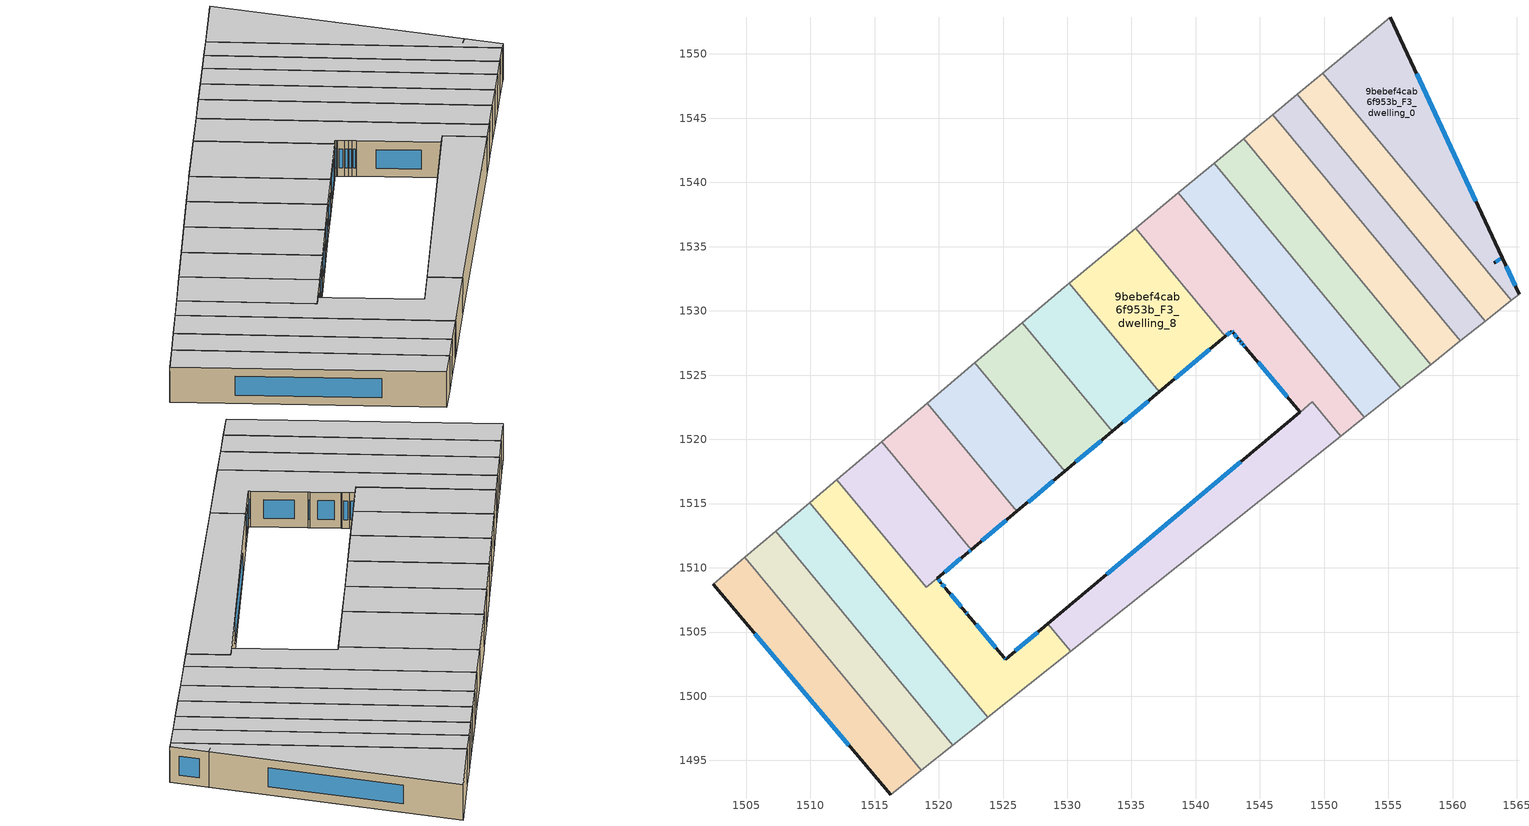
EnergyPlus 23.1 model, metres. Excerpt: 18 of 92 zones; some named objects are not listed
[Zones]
9bebef4cab6f953b_F3_dwelling_0
 floor to 9bebef4cab6f953b_F2_dwelling_0 (EU_floor_Construction): 1555.15,1552.85 1565.17,1531.3 1564.56,1530.82 1549.9,1548.51 z9
 wall outside (EU_wall_Construction): 1563.23,1533.75 1563.84,1534.14 1555.15,1552.85 / 1563.23,1533.75 1563.85,1534.14 / 1565.17,1531.3 1563.85,1534.14 z9:12
 wall adiabatic (EU_wall_Construction): 1564.56,1530.82 1565.17,1531.3 / 1555.15,1552.85 1549.9,1548.51 z9:12
 wall to 9bebef4cab6f953b_F3_dwelling_1 (EU_wall_Construction): 1549.9,1548.51 1564.56,1530.82 z9:12
 window (EU_Window_Construction): 1561.8,1538.53 1557.19,1548.46 / 1563.37,1533.84 1563.7,1534.05 / 1563.38,1533.84 1563.7,1534.04 / 1564.86,1531.97 1564.16,1533.47 z9.7:11.3
 ceiling to 9bebef4cab6f953b_F4_dwelling_0 (EU_floor_Construction): 1565.17,1531.3 1555.15,1552.85 1549.9,1548.51 1564.56,1530.82 z12
9bebef4cab6f953b_F3_dwelling_1
 floor to 9bebef4cab6f953b_F2_dwelling_1 (EU_floor_Construction): 1549.9,1548.51 1564.56,1530.82 1562.92,1529.51 1562.53,1529.2 1547.9,1546.85 z9
 wall adiabatic (EU_wall_Construction): 1562.53,1529.2 1562.92,1529.51 1564.56,1530.82 / 1549.9,1548.51 1547.9,1546.85 z9:12
 wall to 9bebef4cab6f953b_F3_dwelling_2 (EU_wall_Construction): 1547.9,1546.85 1562.53,1529.2 z9:12
 ceiling to 9bebef4cab6f953b_F4_dwelling_1 (EU_floor_Construction): 1564.56,1530.82 1549.9,1548.51 1547.9,1546.85 1562.53,1529.2 1562.92,1529.51 z12
9bebef4cab6f953b_F3_dwelling_10
 floor to 9bebef4cab6f953b_F2_dwelling_10 (EU_floor_Construction): 1526.5,1529.07 1533.49,1520.62 1529.8,1517.52 1522.82,1525.95 z9
 wall outside (EU_wall_Construction): 1529.8,1517.52 1533.49,1520.62 z9:12
 wall to 9bebef4cab6f953b_F3_dwelling_11 (EU_wall_Construction): 1522.82,1525.95 1529.8,1517.52 z9:12
 wall adiabatic (EU_wall_Construction): 1526.5,1529.07 1522.82,1525.95 z9:12
 wall to 9bebef4cab6f953b_F3_dwelling_9 (EU_wall_Construction): 1533.49,1520.62 1526.5,1529.07 z9:12
 window (EU_Window_Construction): 1530.67,1518.25 1532.63,1519.89 z9.7:11.3
 ceiling to 9bebef4cab6f953b_F4_dwelling_10 (EU_floor_Construction): 1533.49,1520.62 1526.5,1529.07 1522.82,1525.95 1529.8,1517.52 z12
9bebef4cab6f953b_F3_dwelling_11
 floor to 9bebef4cab6f953b_F2_dwelling_11 (EU_floor_Construction): 1522.82,1525.95 1529.8,1517.52 1526.07,1514.39 1519.09,1522.8 z9
 wall outside (EU_wall_Construction): 1526.07,1514.39 1529.8,1517.52 z9:12
 wall to 9bebef4cab6f953b_F3_dwelling_12 (EU_wall_Construction): 1519.09,1522.8 1526.07,1514.39 z9:12
 wall adiabatic (EU_wall_Construction): 1522.82,1525.95 1519.09,1522.8 z9:12
 window (EU_Window_Construction): 1526.94,1515.12 1528.92,1516.78 z9.7:11.3
 ceiling to 9bebef4cab6f953b_F4_dwelling_11 (EU_floor_Construction): 1529.8,1517.52 1522.82,1525.95 1519.09,1522.8 1526.07,1514.39 z12
9bebef4cab6f953b_F3_dwelling_12
 floor to 9bebef4cab6f953b_F2_dwelling_12 (EU_floor_Construction): 1519.09,1522.8 1526.07,1514.39 1522.52,1511.41 1515.56,1519.82 z9
 wall outside (EU_wall_Construction): 1522.52,1511.41 1526.07,1514.39 z9:12
 wall to 9bebef4cab6f953b_F3_dwelling_13 (EU_wall_Construction): 1515.56,1519.82 1522.52,1511.41 z9:12
 wall adiabatic (EU_wall_Construction): 1519.09,1522.8 1515.56,1519.82 z9:12
 window (EU_Window_Construction): 1523.36,1512.11 1525.24,1513.69 z9.7:11.3
 ceiling to 9bebef4cab6f953b_F4_dwelling_12 (EU_floor_Construction): 1526.07,1514.39 1519.09,1522.8 1515.56,1519.82 1522.52,1511.41 z12
9bebef4cab6f953b_F3_dwelling_13
 floor to 9bebef4cab6f953b_F2_dwelling_13 (EU_floor_Construction): 1515.56,1519.82 1522.52,1511.41 1522.29,1511.22 1519.02,1508.47 1512.07,1516.86 z9
 wall outside (EU_wall_Construction): 1519.88,1509.19 1522.29,1511.22 1522.52,1511.41 z9:12
 wall adiabatic (EU_wall_Construction): 1515.56,1519.82 1512.07,1516.86 z9:12
 wall to 9bebef4cab6f953b_F3_dwelling_14 (EU_wall_Construction): 1512.07,1516.86 1519.02,1508.47 1519.87,1509.18 z9:12
 window (EU_Window_Construction): 1522.35,1511.26 1522.47,1511.37 / 1520.44,1509.66 1521.73,1510.74 z9.7:11.3
 ceiling to 9bebef4cab6f953b_F4_dwelling_13 (EU_floor_Construction): 1522.29,1511.22 1522.52,1511.41 1515.56,1519.82 1512.07,1516.86 1519.02,1508.47 z12
9bebef4cab6f953b_F3_dwelling_14
 floor to 9bebef4cab6f953b_F2_dwelling_14 (EU_floor_Construction): 1528.48,1505.63 1530.26,1503.49 1523.81,1498.36 1509.96,1515.08 1512.07,1516.86 1519.02,1508.47 1519.87,1509.18 1520.16,1508.84 1520.53,1508.41 1520.55,1508.38 1522.1,1506.55 1522.22,1506.4 1525.1,1503 1525.2,1502.88 z9
 wall outside (EU_wall_Construction): 1528.48,1505.63 1525.2,1502.88 1525.1,1503 1522.22,1506.4 1522.1,1506.55 1520.55,1508.38 1520.53,1508.41 1520.16,1508.84 1519.87,1509.18 z9:12
 wall to 9bebef4cab6f953b_F3_dwelling_7 (EU_wall_Construction): 1530.26,1503.49 1528.48,1505.63 z9:12
 wall adiabatic (EU_wall_Construction): 1523.81,1498.36 1530.26,1503.49 / 1512.07,1516.86 1509.96,1515.08 z9:12
 wall to 9bebef4cab6f953b_F3_dwelling_15 (EU_wall_Construction): 1509.96,1515.08 1523.81,1498.36 z9:12
 window (EU_Window_Construction): 1520.09,1508.92 1519.94,1509.1 / 1520.44,1508.51 1520.25,1508.74 / 1521.73,1506.98 1520.91,1507.95 / 1522.2,1506.44 1522.13,1506.52 / 1524.43,1503.79 1522.9,1505.6 / 1525.18,1502.91 1525.13,1502.97 / 1527.71,1504.99 1525.97,1503.53 z9.7:11.3
 ceiling to 9bebef4cab6f953b_F4_dwelling_14 (EU_floor_Construction): 1530.26,1503.49 1528.48,1505.63 1525.2,1502.88 1525.1,1503 1522.22,1506.4 1522.1,1506.55 1520.55,1508.38 1520.53,1508.41 1520.16,1508.84 1519.87,1509.18 1519.02,1508.47 1512.07,1516.86 1509.96,1515.08 1523.81,1498.36 z12
9bebef4cab6f953b_F3_dwelling_15
 floor to 9bebef4cab6f953b_F2_dwelling_15 (EU_floor_Construction): 1509.96,1515.08 1523.81,1498.36 1523.54,1498.14 1521.09,1496.19 1507.3,1512.84 z9
 wall adiabatic (EU_wall_Construction): 1521.09,1496.19 1523.54,1498.14 1523.81,1498.36 / 1509.96,1515.08 1507.3,1512.84 z9:12
 wall to 9bebef4cab6f953b_F3_dwelling_16 (EU_wall_Construction): 1507.3,1512.84 1521.09,1496.19 z9:12
 ceiling to 9bebef4cab6f953b_F4_dwelling_15 (EU_floor_Construction): 1523.54,1498.14 1523.81,1498.36 1509.96,1515.08 1507.3,1512.84 1521.09,1496.19 z12
9bebef4cab6f953b_F3_dwelling_16
 floor to 9bebef4cab6f953b_F2_dwelling_16 (EU_floor_Construction): 1507.3,1512.84 1521.09,1496.19 1518.64,1494.24 1504.91,1510.81 z9
 wall adiabatic (EU_wall_Construction): 1518.64,1494.24 1521.09,1496.19 / 1507.3,1512.84 1504.91,1510.81 z9:12
 wall to 9bebef4cab6f953b_F3_dwelling_17 (EU_wall_Construction): 1504.91,1510.81 1518.64,1494.24 z9:12
 ceiling to 9bebef4cab6f953b_F4_dwelling_16 (EU_floor_Construction): 1521.09,1496.19 1507.3,1512.84 1504.91,1510.81 1518.64,1494.24 z12
9bebef4cab6f953b_F3_dwelling_17
 floor to 9bebef4cab6f953b_F2_dwelling_17 (EU_floor_Construction): 1504.91,1510.81 1518.64,1494.24 1516.26,1492.34 1502.42,1508.71 z9
 wall outside (EU_wall_Construction): 1502.42,1508.71 1516.26,1492.34 z9:12
 wall adiabatic (EU_wall_Construction): 1516.26,1492.34 1518.64,1494.24 / 1504.91,1510.81 1502.42,1508.71 z9:12
 window (EU_Window_Construction): 1505.67,1504.86 1513.01,1496.18 z9.7:11.3
 ceiling to 9bebef4cab6f953b_F4_dwelling_17 (EU_floor_Construction): 1518.64,1494.24 1504.91,1510.81 1502.42,1508.71 1516.26,1492.34 z12
9bebef4cab6f953b_F3_dwelling_2
 floor to 9bebef4cab6f953b_F2_dwelling_2 (EU_floor_Construction): 1547.9,1546.85 1562.53,1529.2 1560.61,1527.67 1546.01,1545.29 z9
 wall adiabatic (EU_wall_Construction): 1547.9,1546.85 1546.01,1545.29 / 1560.61,1527.67 1562.53,1529.2 z9:12
 wall to 9bebef4cab6f953b_F3_dwelling_3 (EU_wall_Construction): 1546.01,1545.29 1560.61,1527.67 z9:12
 ceiling to 9bebef4cab6f953b_F4_dwelling_2 (EU_floor_Construction): 1562.53,1529.2 1547.9,1546.85 1546.01,1545.29 1560.61,1527.67 z12
9bebef4cab6f953b_F3_dwelling_3
 floor to 9bebef4cab6f953b_F2_dwelling_3 (EU_floor_Construction): 1546.01,1545.29 1560.61,1527.67 1558.29,1525.82 1543.73,1543.4 z9
 wall to 9bebef4cab6f953b_F3_dwelling_4 (EU_wall_Construction): 1543.73,1543.4 1558.29,1525.82 z9:12
 wall adiabatic (EU_wall_Construction): 1546.01,1545.29 1543.73,1543.4 / 1558.29,1525.82 1560.61,1527.67 z9:12
 ceiling to 9bebef4cab6f953b_F4_dwelling_3 (EU_floor_Construction): 1560.61,1527.67 1546.01,1545.29 1543.73,1543.4 1558.29,1525.82 z12
9bebef4cab6f953b_F3_dwelling_4
 floor to 9bebef4cab6f953b_F2_dwelling_4 (EU_floor_Construction): 1543.73,1543.4 1558.29,1525.82 1555.97,1523.97 1541.45,1541.5 z9
 wall to 9bebef4cab6f953b_F3_dwelling_5 (EU_wall_Construction): 1541.45,1541.5 1555.97,1523.97 z9:12
 wall adiabatic (EU_wall_Construction): 1543.73,1543.4 1541.45,1541.5 / 1555.97,1523.97 1558.29,1525.82 z9:12
 ceiling to 9bebef4cab6f953b_F4_dwelling_4 (EU_floor_Construction): 1558.29,1525.82 1543.73,1543.4 1541.45,1541.5 1555.97,1523.97 z12
9bebef4cab6f953b_F3_dwelling_5
 floor to 9bebef4cab6f953b_F2_dwelling_5 (EU_floor_Construction): 1541.45,1541.5 1555.97,1523.97 1553.64,1522.12 1553.13,1521.71 1538.65,1539.19 z9
 wall adiabatic (EU_wall_Construction): 1553.13,1521.71 1553.64,1522.12 1555.97,1523.97 / 1541.45,1541.5 1538.65,1539.19 z9:12
 wall to 9bebef4cab6f953b_F3_dwelling_6 (EU_wall_Construction): 1538.65,1539.19 1553.13,1521.71 z9:12
 ceiling to 9bebef4cab6f953b_F4_dwelling_5 (EU_floor_Construction): 1555.97,1523.97 1541.45,1541.5 1538.65,1539.19 1553.13,1521.71 1553.64,1522.12 z12
9bebef4cab6f953b_F3_dwelling_6
 floor to 9bebef4cab6f953b_F2_dwelling_6 (EU_floor_Construction): 1538.65,1539.19 1553.13,1521.71 1551.31,1520.26 1549.09,1522.94 1548.12,1522.13 1543.86,1527.17 1543.67,1527.4 1543.48,1527.63 1543.28,1527.86 1542.92,1528.29 1542.9,1528.32 1542.8,1528.43 1542.32,1528.03 1535.34,1536.45 z9
 wall outside (EU_wall_Construction): 1542.32,1528.03 1542.8,1528.43 1542.9,1528.32 1542.92,1528.29 1543.28,1527.86 1543.48,1527.63 1543.67,1527.4 1543.86,1527.17 1548.12,1522.13 z9:12
 wall adiabatic (EU_wall_Construction): 1551.31,1520.26 1553.13,1521.71 / 1538.65,1539.19 1535.34,1536.45 z9:12
 wall to 9bebef4cab6f953b_F3_dwelling_8 (EU_wall_Construction): 1535.34,1536.45 1542.32,1528.03 z9:12
 wall to 9bebef4cab6f953b_F3_dwelling_7 (EU_wall_Construction): 1549.09,1522.93 1551.31,1520.26 / 1548.12,1522.13 1549.09,1522.94 z9:12
 window (EU_Window_Construction): 1544.86,1525.99 1547.12,1523.31 / 1543.71,1527.35 1543.82,1527.22 / 1543.52,1527.58 1543.62,1527.45 / 1543.33,1527.8 1543.43,1527.68 / 1543.01,1528.19 1543.2,1527.96 / 1542.82,1528.4 1542.87,1528.34 / 1542.43,1528.12 1542.69,1528.34 z9.7:11.3
 ceiling to 9bebef4cab6f953b_F4_dwelling_6 (EU_floor_Construction): 1553.13,1521.71 1538.65,1539.19 1535.34,1536.45 1542.32,1528.03 1542.8,1528.43 1542.9,1528.32 1542.92,1528.29 1543.28,1527.86 1543.48,1527.63 1543.67,1527.4 1543.86,1527.17 1548.12,1522.13 1549.09,1522.94 1551.31,1520.26 z12
9bebef4cab6f953b_F3_dwelling_7
 floor to 9bebef4cab6f953b_F2_dwelling_7 (EU_floor_Construction): 1549.09,1522.93 1551.31,1520.26 1530.26,1503.49 1528.48,1505.63 1548.12,1522.13 z9
 wall outside (EU_wall_Construction): 1548.12,1522.12 1528.48,1505.63 z9:12
 wall adiabatic (EU_wall_Construction): 1530.26,1503.49 1551.31,1520.26 z9:12
 window (EU_Window_Construction): 1543.5,1518.25 1533.09,1509.51 z9.7:11.3
 ceiling to 9bebef4cab6f953b_F4_dwelling_7 (EU_floor_Construction): 1551.31,1520.26 1549.09,1522.93 1548.12,1522.13 1528.48,1505.63 1530.26,1503.49 z12
9bebef4cab6f953b_F3_dwelling_8
 floor to 9bebef4cab6f953b_F2_dwelling_8 (EU_floor_Construction): 1535.34,1536.45 1542.32,1528.03 1537.15,1523.69 1530.15,1532.15 z9
 wall outside (EU_wall_Construction): 1537.15,1523.69 1542.32,1528.03 z9:12
 wall adiabatic (EU_wall_Construction): 1535.34,1536.45 1530.15,1532.15 z9:12
 wall to 9bebef4cab6f953b_F3_dwelling_9 (EU_wall_Construction): 1530.15,1532.15 1537.15,1523.69 z9:12
 window (EU_Window_Construction): 1538.37,1524.71 1541.1,1527.01 z9.7:11.3
 ceiling to 9bebef4cab6f953b_F4_dwelling_8 (EU_floor_Construction): 1542.32,1528.03 1535.34,1536.45 1530.15,1532.15 1537.15,1523.69 z12
9bebef4cab6f953b_F3_dwelling_9
 floor to 9bebef4cab6f953b_F2_dwelling_9 (EU_floor_Construction): 1530.15,1532.15 1537.15,1523.69 1533.49,1520.62 1526.5,1529.07 1529.76,1531.82 z9
 wall outside (EU_wall_Construction): 1533.49,1520.62 1537.15,1523.69 z9:12
 wall adiabatic (EU_wall_Construction): 1530.15,1532.15 1529.76,1531.82 1526.5,1529.07 z9:12
 window (EU_Window_Construction): 1534.35,1521.34 1536.29,1522.97 z9.7:11.3
 ceiling to 9bebef4cab6f953b_F4_dwelling_9 (EU_floor_Construction): 1537.15,1523.69 1530.15,1532.15 1529.76,1531.82 1526.5,1529.07 1533.49,1520.62 z12
[Building]
EU S2 Campaign: North Axis=0; Terrain=City; Solar Distribution=FullExterior
[Site:Location]
Budapest.Ferenc.Liszt.Intl.AP: Latitude=47.437; Longitude=19.256; Time Zone=1; Elevation=185
[SizingPeriod:WeatherFileDays]
AnnualSizingPeriod: Begin Month=1; Begin Day of Month=1; End Month=12; End Day of Month=31; Day of Week for Start Day=Monday; Use Weather File Daylight Saving Period=No; Use Weather File Rain and Snow Indicators=No
[MATERIAL]
EU_InternalMass_Material: Roughness=MediumRough; Thickness=0.1; Conductivity=1; Density=1800; Specific Heat=900; Thermal Absorptance=0.9; Solar Absorptance=0.7; Visible Absorptance=0.7
[MATERIAL:NOMASS] Roughness=MediumRough; Thermal Absorptance=0.9; Solar Absorptance=0.7; Visible Absorptance=0.7
Name | Thermal Resistance
EU_wall_NoMass | 0.832559
EU_floor_NoMass | 0.872794
[WINDOWMATERIAL:SIMPLEGLAZINGSYSTEM]
EU_Window_SimpleGlazing: UFactor=2.79869; Solar Heat Gain Coefficient=0.75; Visible Transmittance=0.75
[CONSTRUCTION]
EU_wall_Construction: EU_wall_NoMass
EU_floor_Construction: EU_floor_NoMass
EU_Window_Construction: EU_Window_SimpleGlazing
EU_InternalMass_Construction: EU_InternalMass_Material
[ZONE] Type=1; Multiplier=1; Ceiling Height=autocalculate; Floor Area=autocalculate; Part of Total Floor Area=Yes
Name | Volume
9bebef4cab6f953b_F3_dwelling_0 | 261.652
9bebef4cab6f953b_F3_dwelling_1 | 178.769
9bebef4cab6f953b_F3_dwelling_10 | 158.559
9bebef4cab6f953b_F3_dwelling_11 | 159.961
9bebef4cab6f953b_F3_dwelling_12 | 151.566
9bebef4cab6f953b_F3_dwelling_13 | 149.665
9bebef4cab6f953b_F3_dwelling_14 | 253.362
9bebef4cab6f953b_F3_dwelling_15 | 225.795
9bebef4cab6f953b_F3_dwelling_16; 9bebef4cab6f953b_F3_dwelling_4 | 203.023
9bebef4cab6f953b_F3_dwelling_17 | 202.997
9bebef4cab6f953b_F3_dwelling_2 | 168.619
9bebef4cab6f953b_F3_dwelling_3 | 203.042
9bebef4cab6f953b_F3_dwelling_5 | 247.281
9bebef4cab6f953b_F3_dwelling_6 | 255.344
9bebef4cab6f953b_F3_dwelling_7 | 252.885
9bebef4cab6f953b_F3_dwelling_8 | 221.494
9bebef4cab6f953b_F3_dwelling_9 | 157.266
[INTERNALMASS] Construction=EU_InternalMass_Construction
Name | Zone or ZoneList | Surface Area
9bebef4cab6f953b_F3_dwelling_0_EU_InternalMass | 9bebef4cab6f953b_F3_dwelling_0 | 87.2017
9bebef4cab6f953b_F3_dwelling_1_EU_InternalMass | 9bebef4cab6f953b_F3_dwelling_1 | 59.5913
9bebef4cab6f953b_F3_dwelling_2_EU_InternalMass | 9bebef4cab6f953b_F3_dwelling_2 | 56.2091
9bebef4cab6f953b_F3_dwelling_3_EU_InternalMass | 9bebef4cab6f953b_F3_dwelling_3 | 67.6806
9bebef4cab6f953b_F3_dwelling_4_EU_InternalMass | 9bebef4cab6f953b_F3_dwelling_4 | 67.6744
9bebef4cab6f953b_F3_dwelling_5_EU_InternalMass | 9bebef4cab6f953b_F3_dwelling_5 | 82.4303
9bebef4cab6f953b_F3_dwelling_6_EU_InternalMass | 9bebef4cab6f953b_F3_dwelling_6 | 85.113
9bebef4cab6f953b_F3_dwelling_7_EU_InternalMass | 9bebef4cab6f953b_F3_dwelling_7 | 84.304
9bebef4cab6f953b_F3_dwelling_8_EU_InternalMass | 9bebef4cab6f953b_F3_dwelling_8 | 73.831
9bebef4cab6f953b_F3_dwelling_9_EU_InternalMass | 9bebef4cab6f953b_F3_dwelling_9 | 52.422
9bebef4cab6f953b_F3_dwelling_10_EU_InternalMass | 9bebef4cab6f953b_F3_dwelling_10 | 52.8533
9bebef4cab6f953b_F3_dwelling_11_EU_InternalMass | 9bebef4cab6f953b_F3_dwelling_11 | 53.3204
9bebef4cab6f953b_F3_dwelling_12_EU_InternalMass | 9bebef4cab6f953b_F3_dwelling_12 | 50.5267
9bebef4cab6f953b_F3_dwelling_13_EU_InternalMass | 9bebef4cab6f953b_F3_dwelling_13 | 49.8954
9bebef4cab6f953b_F3_dwelling_14_EU_InternalMass | 9bebef4cab6f953b_F3_dwelling_14 | 84.4582
9bebef4cab6f953b_F3_dwelling_15_EU_InternalMass | 9bebef4cab6f953b_F3_dwelling_15 | 75.2662
9bebef4cab6f953b_F3_dwelling_16_EU_InternalMass | 9bebef4cab6f953b_F3_dwelling_16 | 67.6742
9bebef4cab6f953b_F3_dwelling_17_EU_InternalMass | 9bebef4cab6f953b_F3_dwelling_17 | 67.6713
[OTHEREQUIPMENT] Fuel Type=Electricity; Design Level Calculation Method=Watts/Area; Power per Zone Floor Area=1; Fraction Latent=0; Fraction Radiant=0; Fraction Lost=0; Carbon Dioxide Generation Rate=0; EndUse Subcategory=EU_Step8_InternalGains
Name | Zone or ZoneList or Space or SpaceList | Schedule
EU_Step8_InternalGain_9bebef4cab6f953b_F3_dwelling_0_f000 | 9bebef4cab6f953b_F3_dwelling_0 | EU_Step8_GainSchedule_9bebef4cab6f953b_F3_dwelling_0_f000
EU_Step8_InternalGain_9bebef4cab6f953b_F3_dwelling_1_f000 | 9bebef4cab6f953b_F3_dwelling_1 | EU_Step8_GainSchedule_9bebef4cab6f953b_F3_dwelling_1_f000
EU_Step8_InternalGain_9bebef4cab6f953b_F3_dwelling_2_f000 | 9bebef4cab6f953b_F3_dwelling_2 | EU_Step8_GainSchedule_9bebef4cab6f953b_F3_dwelling_2_f000
EU_Step8_InternalGain_9bebef4cab6f953b_F3_dwelling_3_f000 | 9bebef4cab6f953b_F3_dwelling_3 | EU_Step8_GainSchedule_9bebef4cab6f953b_F3_dwelling_3_f000
EU_Step8_InternalGain_9bebef4cab6f953b_F3_dwelling_4_f000 | 9bebef4cab6f953b_F3_dwelling_4 | EU_Step8_GainSchedule_9bebef4cab6f953b_F3_dwelling_4_f000
EU_Step8_InternalGain_9bebef4cab6f953b_F3_dwelling_5_f000 | 9bebef4cab6f953b_F3_dwelling_5 | EU_Step8_GainSchedule_9bebef4cab6f953b_F3_dwelling_5_f000
EU_Step8_InternalGain_9bebef4cab6f953b_F3_dwelling_6_f000 | 9bebef4cab6f953b_F3_dwelling_6 | EU_Step8_GainSchedule_9bebef4cab6f953b_F3_dwelling_6_f000
EU_Step8_InternalGain_9bebef4cab6f953b_F3_dwelling_7_f000 | 9bebef4cab6f953b_F3_dwelling_7 | EU_Step8_GainSchedule_9bebef4cab6f953b_F3_dwelling_7_f000
EU_Step8_InternalGain_9bebef4cab6f953b_F3_dwelling_8_f000 | 9bebef4cab6f953b_F3_dwelling_8 | EU_Step8_GainSchedule_9bebef4cab6f953b_F3_dwelling_8_f000
EU_Step8_InternalGain_9bebef4cab6f953b_F3_dwelling_9_f000 | 9bebef4cab6f953b_F3_dwelling_9 | EU_Step8_GainSchedule_9bebef4cab6f953b_F3_dwelling_9_f000
EU_Step8_InternalGain_9bebef4cab6f953b_F3_dwelling_10_f000 | 9bebef4cab6f953b_F3_dwelling_10 | EU_Step8_GainSchedule_9bebef4cab6f953b_F3_dwelling_10_f000
EU_Step8_InternalGain_9bebef4cab6f953b_F3_dwelling_11_f000 | 9bebef4cab6f953b_F3_dwelling_11 | EU_Step8_GainSchedule_9bebef4cab6f953b_F3_dwelling_11_f000
EU_Step8_InternalGain_9bebef4cab6f953b_F3_dwelling_12_f000 | 9bebef4cab6f953b_F3_dwelling_12 | EU_Step8_GainSchedule_9bebef4cab6f953b_F3_dwelling_12_f000
EU_Step8_InternalGain_9bebef4cab6f953b_F3_dwelling_13_f000 | 9bebef4cab6f953b_F3_dwelling_13 | EU_Step8_GainSchedule_9bebef4cab6f953b_F3_dwelling_13_f000
EU_Step8_InternalGain_9bebef4cab6f953b_F3_dwelling_14_f000 | 9bebef4cab6f953b_F3_dwelling_14 | EU_Step8_GainSchedule_9bebef4cab6f953b_F3_dwelling_14_f000
EU_Step8_InternalGain_9bebef4cab6f953b_F3_dwelling_15_f000 | 9bebef4cab6f953b_F3_dwelling_15 | EU_Step8_GainSchedule_9bebef4cab6f953b_F3_dwelling_15_f000
EU_Step8_InternalGain_9bebef4cab6f953b_F3_dwelling_16_f000 | 9bebef4cab6f953b_F3_dwelling_16 | EU_Step8_GainSchedule_9bebef4cab6f953b_F3_dwelling_16_f000
EU_Step8_InternalGain_9bebef4cab6f953b_F3_dwelling_17_f000 | 9bebef4cab6f953b_F3_dwelling_17 | EU_Step8_GainSchedule_9bebef4cab6f953b_F3_dwelling_17_f000
[ZONEVENTILATION:DESIGNFLOWRATE] Schedule=EU_AlwaysOn; Design Flow Rate Calculation Method=AirChanges/Hour; Air Changes per Hour=0.475469; Ventilation Type=Natural; Fan Pressure Rise=0; Fan Total Efficiency=1; Constant Term Coefficient=1; Temperature Term Coefficient=0; Velocity Term Coefficient=0; Velocity Squared Term Coefficient=0; Minimum Indoor Temperature=-100; Maximum Indoor Temperature=100; Delta Temperature=-100; Minimum Outdoor Temperature=-100; Maximum Outdoor Temperature=100; Maximum Wind Speed=40
Name | Zone or ZoneList or Space or SpaceList
EU_ConstantAir_9bebef4cab6f953b_F3_dwelling_0 | 9bebef4cab6f953b_F3_dwelling_0
EU_ConstantAir_9bebef4cab6f953b_F3_dwelling_1 | 9bebef4cab6f953b_F3_dwelling_1
EU_ConstantAir_9bebef4cab6f953b_F3_dwelling_2 | 9bebef4cab6f953b_F3_dwelling_2
EU_ConstantAir_9bebef4cab6f953b_F3_dwelling_3 | 9bebef4cab6f953b_F3_dwelling_3
EU_ConstantAir_9bebef4cab6f953b_F3_dwelling_4 | 9bebef4cab6f953b_F3_dwelling_4
EU_ConstantAir_9bebef4cab6f953b_F3_dwelling_5 | 9bebef4cab6f953b_F3_dwelling_5
EU_ConstantAir_9bebef4cab6f953b_F3_dwelling_6 | 9bebef4cab6f953b_F3_dwelling_6
EU_ConstantAir_9bebef4cab6f953b_F3_dwelling_7 | 9bebef4cab6f953b_F3_dwelling_7
EU_ConstantAir_9bebef4cab6f953b_F3_dwelling_8 | 9bebef4cab6f953b_F3_dwelling_8
EU_ConstantAir_9bebef4cab6f953b_F3_dwelling_9 | 9bebef4cab6f953b_F3_dwelling_9
EU_ConstantAir_9bebef4cab6f953b_F3_dwelling_10 | 9bebef4cab6f953b_F3_dwelling_10
EU_ConstantAir_9bebef4cab6f953b_F3_dwelling_11 | 9bebef4cab6f953b_F3_dwelling_11
EU_ConstantAir_9bebef4cab6f953b_F3_dwelling_12 | 9bebef4cab6f953b_F3_dwelling_12
EU_ConstantAir_9bebef4cab6f953b_F3_dwelling_13 | 9bebef4cab6f953b_F3_dwelling_13
EU_ConstantAir_9bebef4cab6f953b_F3_dwelling_14 | 9bebef4cab6f953b_F3_dwelling_14
EU_ConstantAir_9bebef4cab6f953b_F3_dwelling_15 | 9bebef4cab6f953b_F3_dwelling_15
EU_ConstantAir_9bebef4cab6f953b_F3_dwelling_16 | 9bebef4cab6f953b_F3_dwelling_16
EU_ConstantAir_9bebef4cab6f953b_F3_dwelling_17 | 9bebef4cab6f953b_F3_dwelling_17
[HVACTEMPLATE:ZONE:IDEALLOADSAIRSYSTEM] System Availability Schedule=EU_AlwaysOn; Maximum Heating Supply Air Temperature=50; Minimum Cooling Supply Air Temperature=13; Maximum Heating Supply Air Humidity Ratio=0.0156; Minimum Cooling Supply Air Humidity Ratio=0.0077; Heating Limit=NoLimit; Cooling Limit=NoLimit; Heating Availability Schedule=EU_AlwaysOn; Cooling Availability Schedule=EU_CoolingOff; Dehumidification Control Type=ConstantSensibleHeatRatio; Cooling Sensible Heat Ratio=0.7; Dehumidification Setpoint=60; Humidification Control Type=None; Humidification Setpoint=30; Outdoor Air Method=None; Outdoor Air Flow Rate per Person=0.00944; Outdoor Air Flow Rate per Zone Floor Area=0; Outdoor Air Flow Rate per Zone=0; Demand Controlled Ventilation Type=None; Outdoor Air Economizer Type=NoEconomizer; Heat Recovery Type=None; Sensible Heat Recovery Effectiveness=0.7; Latent Heat Recovery Effectiveness=0.65
Name | Template Thermostat
9bebef4cab6f953b_F3_dwelling_0 | EU_HeatOnly_9bebef4cab6f953b_F3_dwelling_0
9bebef4cab6f953b_F3_dwelling_1 | EU_HeatOnly_9bebef4cab6f953b_F3_dwelling_1
9bebef4cab6f953b_F3_dwelling_2 | EU_HeatOnly_9bebef4cab6f953b_F3_dwelling_2
9bebef4cab6f953b_F3_dwelling_3 | EU_HeatOnly_9bebef4cab6f953b_F3_dwelling_3
9bebef4cab6f953b_F3_dwelling_4 | EU_HeatOnly_9bebef4cab6f953b_F3_dwelling_4
9bebef4cab6f953b_F3_dwelling_5 | EU_HeatOnly_9bebef4cab6f953b_F3_dwelling_5
9bebef4cab6f953b_F3_dwelling_6 | EU_HeatOnly_9bebef4cab6f953b_F3_dwelling_6
9bebef4cab6f953b_F3_dwelling_7 | EU_HeatOnly_9bebef4cab6f953b_F3_dwelling_7
9bebef4cab6f953b_F3_dwelling_8 | EU_HeatOnly_9bebef4cab6f953b_F3_dwelling_8
9bebef4cab6f953b_F3_dwelling_9 | EU_HeatOnly_9bebef4cab6f953b_F3_dwelling_9
9bebef4cab6f953b_F3_dwelling_10 | EU_HeatOnly_9bebef4cab6f953b_F3_dwelling_10
9bebef4cab6f953b_F3_dwelling_11 | EU_HeatOnly_9bebef4cab6f953b_F3_dwelling_11
9bebef4cab6f953b_F3_dwelling_12 | EU_HeatOnly_9bebef4cab6f953b_F3_dwelling_12
9bebef4cab6f953b_F3_dwelling_13 | EU_HeatOnly_9bebef4cab6f953b_F3_dwelling_13
9bebef4cab6f953b_F3_dwelling_14 | EU_HeatOnly_9bebef4cab6f953b_F3_dwelling_14
9bebef4cab6f953b_F3_dwelling_15 | EU_HeatOnly_9bebef4cab6f953b_F3_dwelling_15
9bebef4cab6f953b_F3_dwelling_16 | EU_HeatOnly_9bebef4cab6f953b_F3_dwelling_16
9bebef4cab6f953b_F3_dwelling_17 | EU_HeatOnly_9bebef4cab6f953b_F3_dwelling_17
[SIZING:ZONE] Zone Cooling Design Supply Air Temperature Input Method=SupplyAirTemperature; Zone Cooling Design Supply Air Temperature=13; Zone Heating Design Supply Air Temperature Input Method=SupplyAirTemperature; Zone Heating Design Supply Air Temperature=50; Zone Cooling Design Supply Air Humidity Ratio=0.008; Zone Heating Design Supply Air Humidity Ratio=0.008; Cooling Design Air Flow Method=DesignDay; Cooling Design Air Flow Rate=0; Cooling Minimum Air Flow per Zone Floor Area=0.000762; Cooling Minimum Air Flow=0; Cooling Minimum Air Flow Fraction=0.2; Heating Design Air Flow Method=DesignDay; Heating Design Air Flow Rate=0; Heating Maximum Air Flow per Zone Floor Area=0.002032; Heating Maximum Air Flow=0.141576; Heating Maximum Air Flow Fraction=0.3; Account for Dedicated Outdoor Air System=No; Dedicated Outdoor Air System Control Strategy=NeutralSupplyAir; Dedicated Outdoor Air Low Setpoint Temperature for Design=autosize; Dedicated Outdoor Air High Setpoint Temperature for Design=autosize; Zone Load Sizing Method=Sensible Load Only No Latent Load; Zone Latent Cooling Design Supply Air Humidity Ratio Input Method=HumidityRatioDifference; Zone Cooling Design Supply Air Humidity Ratio Difference=0.005; Zone Latent Heating Design Supply Air Humidity Ratio Input Method=HumidityRatioDifference; Zone Humidification Design Supply Air Humidity Ratio Difference=0.005
9bebef4cab6f953b_F3_dwelling_0; 9bebef4cab6f953b_F3_dwelling_1; 9bebef4cab6f953b_F3_dwelling_2; 9bebef4cab6f953b_F3_dwelling_3; 9bebef4cab6f953b_F3_dwelling_4; 9bebef4cab6f953b_F3_dwelling_5; 9bebef4cab6f953b_F3_dwelling_6; 9bebef4cab6f953b_F3_dwelling_7; 9bebef4cab6f953b_F3_dwelling_8; 9bebef4cab6f953b_F3_dwelling_9; 9bebef4cab6f953b_F3_dwelling_10; 9bebef4cab6f953b_F3_dwelling_11; 9bebef4cab6f953b_F3_dwelling_12; 9bebef4cab6f953b_F3_dwelling_13; 9bebef4cab6f953b_F3_dwelling_14; 9bebef4cab6f953b_F3_dwelling_15; 9bebef4cab6f953b_F3_dwelling_16; 9bebef4cab6f953b_F3_dwelling_17
[SCHEDULE:CONSTANT]
Name | Hourly Value
EU_AlwaysOn | 1
EU_CoolingOff | 0
[SCHEDULE:FILE] Column Number=1; Rows to Skip at Top=0; Number of Hours of Data=8760; Column Separator=Comma; Interpolate to Timestep=No; Minutes per Item=60; Adjust Schedule for Daylight Savings=Yes
Name | File
EU_Step8_GainSchedule_9bebef4cab6f953b_F3_dwelling_0_f000 | ../../schedules/9bebef4cab6f953b/9bebef4cab6f953b_F3_dwelling_0_f000_gain.csv
EU_Step8_GainSchedule_9bebef4cab6f953b_F3_dwelling_1_f000 | ../../schedules/9bebef4cab6f953b/9bebef4cab6f953b_F3_dwelling_1_f000_gain.csv
EU_Step8_GainSchedule_9bebef4cab6f953b_F3_dwelling_2_f000 | ../../schedules/9bebef4cab6f953b/9bebef4cab6f953b_F3_dwelling_2_f000_gain.csv
EU_Step8_GainSchedule_9bebef4cab6f953b_F3_dwelling_3_f000 | ../../schedules/9bebef4cab6f953b/9bebef4cab6f953b_F3_dwelling_3_f000_gain.csv
EU_Step8_GainSchedule_9bebef4cab6f953b_F3_dwelling_4_f000 | ../../schedules/9bebef4cab6f953b/9bebef4cab6f953b_F3_dwelling_4_f000_gain.csv
EU_Step8_GainSchedule_9bebef4cab6f953b_F3_dwelling_5_f000 | ../../schedules/9bebef4cab6f953b/9bebef4cab6f953b_F3_dwelling_5_f000_gain.csv
EU_Step8_GainSchedule_9bebef4cab6f953b_F3_dwelling_6_f000 | ../../schedules/9bebef4cab6f953b/9bebef4cab6f953b_F3_dwelling_6_f000_gain.csv
EU_Step8_GainSchedule_9bebef4cab6f953b_F3_dwelling_7_f000 | ../../schedules/9bebef4cab6f953b/9bebef4cab6f953b_F3_dwelling_7_f000_gain.csv
EU_Step8_GainSchedule_9bebef4cab6f953b_F3_dwelling_8_f000 | ../../schedules/9bebef4cab6f953b/9bebef4cab6f953b_F3_dwelling_8_f000_gain.csv
EU_Step8_GainSchedule_9bebef4cab6f953b_F3_dwelling_9_f000 | ../../schedules/9bebef4cab6f953b/9bebef4cab6f953b_F3_dwelling_9_f000_gain.csv
EU_Step8_GainSchedule_9bebef4cab6f953b_F3_dwelling_10_f000 | ../../schedules/9bebef4cab6f953b/9bebef4cab6f953b_F3_dwelling_10_f000_gain.csv
EU_Step8_GainSchedule_9bebef4cab6f953b_F3_dwelling_11_f000 | ../../schedules/9bebef4cab6f953b/9bebef4cab6f953b_F3_dwelling_11_f000_gain.csv
EU_Step8_GainSchedule_9bebef4cab6f953b_F3_dwelling_12_f000 | ../../schedules/9bebef4cab6f953b/9bebef4cab6f953b_F3_dwelling_12_f000_gain.csv
EU_Step8_GainSchedule_9bebef4cab6f953b_F3_dwelling_13_f000 | ../../schedules/9bebef4cab6f953b/9bebef4cab6f953b_F3_dwelling_13_f000_gain.csv
EU_Step8_GainSchedule_9bebef4cab6f953b_F3_dwelling_14_f000 | ../../schedules/9bebef4cab6f953b/9bebef4cab6f953b_F3_dwelling_14_f000_gain.csv
EU_Step8_GainSchedule_9bebef4cab6f953b_F3_dwelling_15_f000 | ../../schedules/9bebef4cab6f953b/9bebef4cab6f953b_F3_dwelling_15_f000_gain.csv
EU_Step8_GainSchedule_9bebef4cab6f953b_F3_dwelling_16_f000 | ../../schedules/9bebef4cab6f953b/9bebef4cab6f953b_F3_dwelling_16_f000_gain.csv
EU_Step8_GainSchedule_9bebef4cab6f953b_F3_dwelling_17_f000 | ../../schedules/9bebef4cab6f953b/9bebef4cab6f953b_F3_dwelling_17_f000_gain.csv
